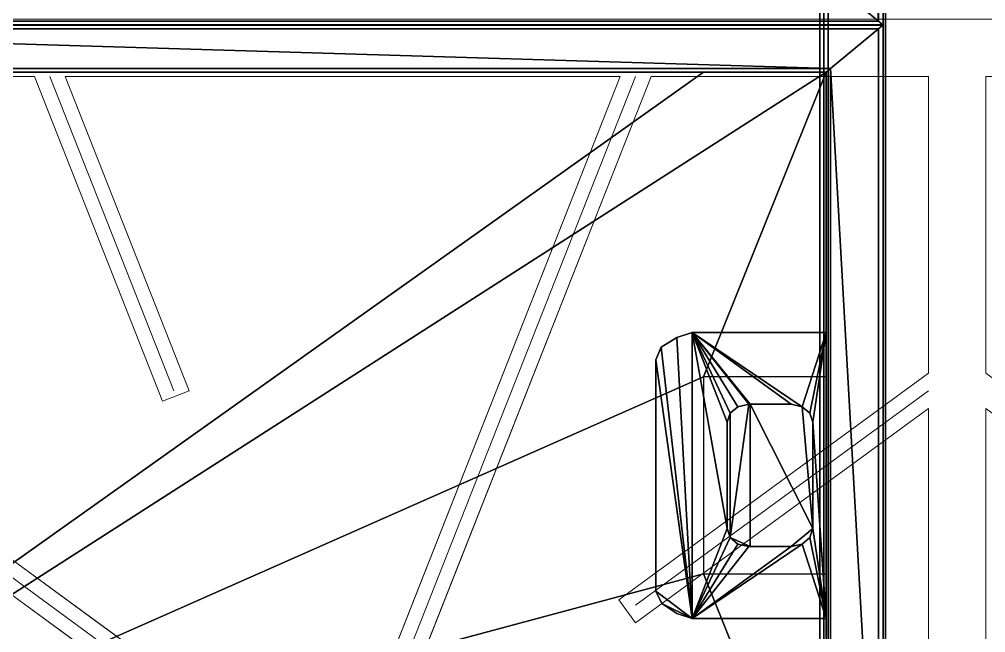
# Model space of a CAD drawing. Header units: inches. Extents: x 11 to 371, y 57 to 381.
# Drawn here: x 15.52 to 23.98, y 130.57 to 135.94 of the extents above; entities that cross this region are included whole.
import ezdxf

# ---------------------------------------------------------------- set-up
doc = ezdxf.new("R2010")
doc.units = ezdxf.units.IN
doc.header["$MEASUREMENT"] = 0
doc.layers.add('Equip', color=2, linetype='Continuous')
doc.layers.add('Stove', color=5, linetype='Continuous', lineweight=9)

# ---------------------------------------------------------------- blocks, each defined once
blk = doc.blocks.new('Range-Classic-D_83880-_3D_0')
for p, q in [((-6.2683, -6.625, 37.0625), (-3.25, -2.5, 37.0625)), ((-0.5, -5.0625, 37.0625), (-3.25, -6.1466, 37.0625)), ((-6, -8.0192, 37.0625), (-0.5, -10.1875, 37.0625)), ((-5.125, -10.1875, 37.0625), (-3.25, -12.75, 37.0625))]:
    blk.add_line(p, q)
for points in [[(-14.9375, 0, 2), (14.9375, 0, 2), (14.9375, -24.3125, 2), (-14.9375, -24.3125, 2)], [(-14.9375, 0, 35.5625), (-14.9375, -24.3125, 35.5625), (14.9375, -24.3125, 35.5625), (14.9375, 0, 35.5625)], [(-6.4232, -6.625, 36.5625), (-6.4232, -6.625, 37.0625), (-3.4049, -2.5, 37.0625), (-3.4049, -2.5, 36.5625)], [(-3.0951, -2.5, 37.0625), (-6.2214, -6.7726, 37.0625), (-6.2214, -6.7726, 36.5625), (-3.0951, -2.5, 36.5625)], [(-0.5, -4.9281, 36.5625), (-0.5, -4.9281, 37.0625), (-0.5, -2.5, 37.0625), (-0.5, -2.5, 36.5625)], [(0, -2.5, 36.5625), (0, -2.5, 37.0625), (0, -23.5, 37.0625), (0, -23.5, 36.5625)], [(-3.3417, -6.0484, 36.5625), (-3.3417, -6.0484, 37.0625), (-0.5, -4.9281, 37.0625), (-0.5, -4.9281, 36.5625)], [(-0.5, -5.1969, 37.0625), (-3.25, -6.281, 37.0625), (-3.25, -6.281, 36.5625), (-0.5, -5.1969, 36.5625)], [(-0.5, -10.0531, 37.0625), (-0.5, -5.1969, 37.0625), (-0.5, -5.1969, 36.5625), (-0.5, -10.0531, 36.5625)], [(-3.25, -6.281, 36.5625), (-3.25, -6.281, 37.0625), (-3.3417, -6.0484, 37.0625), (-3.3417, -6.0484, 36.5625)], [(-6, -7.8849, 36.5625), (-6, -7.8849, 37.0625), (-0.5, -10.0531, 37.0625), (-0.5, -10.0531, 36.5625)], [(-0.5, -10.3219, 36.5625), (-0.5, -10.3219, 37.0625), (-6.0917, -8.1174, 37.0625), (-6.0917, -8.1174, 36.5625)], [(-5.2799, -10.1875, 37.0625), (-5.0781, -10.0399, 37.0625), (-5.0781, -10.0399, 36.5625), (-5.2799, -10.1875, 36.5625)], [(-5.0781, -10.0399, 36.5625), (-5.0781, -10.0399, 37.0625), (-3.0951, -12.75, 37.0625), (-3.0951, -12.75, 36.5625)], [(-3.4049, -12.75, 37.0625), (-5.2799, -10.1875, 37.0625), (-5.2799, -10.1875, 36.5625), (-3.4049, -12.75, 36.5625)], [(-0.5, -12.75, 37.0625), (-0.5, -10.3219, 37.0625), (-0.5, -10.3219, 36.5625), (-0.5, -12.75, 36.5625)], [(-6.875, -12.75, 36.5625), (-6.875, -12.75, 37.0625), (-3.4049, -12.75, 37.0625), (-3.4049, -12.75, 36.5625)], [(-3.0951, -12.75, 36.5625), (-3.0951, -12.75, 37.0625), (-0.5, -12.75, 37.0625), (-0.5, -12.75, 36.5625)], [(-3.4049, -13.25, 37.0625), (-6.875, -13.25, 37.0625), (-6.875, -13.25, 36.5625), (-3.4049, -13.25, 36.5625)], [(-5.2799, -15.8125, 36.5625), (-5.2799, -15.8125, 37.0625), (-3.4049, -13.25, 37.0625), (-3.4049, -13.25, 36.5625)], [(-3.0951, -13.25, 37.0625), (-5.0781, -15.9601, 37.0625), (-5.0781, -15.9601, 36.5625), (-3.0951, -13.25, 36.5625)], [(-0.5, -13.25, 37.0625), (-3.0951, -13.25, 37.0625), (-3.0951, -13.25, 36.5625), (-0.5, -13.25, 36.5625)], [(-0.5, -15.6781, 37.0625), (-0.5, -13.25, 37.0625), (-0.5, -13.25, 36.5625), (-0.5, -15.6781, 36.5625)]]:
    blk.add_3dface(points)
for points, invisible_edges in [([(-3.4049, -2.5, 36.5625), (-3.0951, -2.5, 36.5625), (-6.2214, -6.7726, 36.5625), (-6.4232, -6.625, 36.5625)], 1), ([(-3.4049, -2.5, 37.0625), (-6.4232, -6.625, 37.0625), (-6.2214, -6.7726, 37.0625), (-3.0951, -2.5, 37.0625)], 8), ([(0, -2.5, 36.5625), (-0.5, -5.1969, 36.5625), (-0.5, -4.9281, 36.5625), (-0.5, -2.5, 36.5625)], 11), ([(-0.5, -10.0531, 36.5625), (-0.5, -5.1969, 36.5625), (0, -2.5, 36.5625), (-0.5, -10.3219, 36.5625)], 14), ([(-0.5, -12.75, 36.5625), (-0.5, -10.3219, 36.5625), (0, -2.5, 36.5625), (-0.5, -13.25, 36.5625)], 14), ([(0, -2.5, 36.5625), (0, -23.5, 36.5625), (-0.5, -13.25, 36.5625)], 14), ([(-0.5, -10.3219, 37.0625), (-0.5, -12.75, 37.0625), (0, -2.5, 37.0625), (-0.5, -10.0531, 37.0625)], 14), ([(-0.5, -4.9281, 37.0625), (-0.5, -5.1969, 37.0625), (0, -2.5, 37.0625), (-0.5, -2.5, 37.0625)], 7), ([(-0.5, -10.0531, 37.0625), (0, -2.5, 37.0625), (-0.5, -5.1969, 37.0625)], 3), ([(0, -23.5, 37.0625), (0, -2.5, 37.0625), (-0.5, -12.75, 37.0625)], 14), ([(-3.3417, -6.0484, 36.5625), (-0.5, -4.9281, 36.5625), (-0.5, -5.1969, 36.5625), (-3.25, -6.281, 36.5625)], 2), ([(-0.5, -5.1969, 37.0625), (-0.5, -4.9281, 37.0625), (-3.3417, -6.0484, 37.0625), (-3.25, -6.281, 37.0625)], 1), ([(-6.0917, -8.1174, 36.5625), (-6, -7.8849, 36.5625), (-0.5, -10.0531, 36.5625), (-0.5, -10.3219, 36.5625)], 4), ([(-6.0917, -8.1174, 37.0625), (-0.5, -10.3219, 37.0625), (-0.5, -10.0531, 37.0625), (-6, -7.8849, 37.0625)], 2), ([(-5.0781, -10.0399, 36.5625), (-3.0951, -12.75, 36.5625), (-3.4049, -12.75, 36.5625), (-5.2799, -10.1875, 36.5625)], 2), ([(-5.0781, -10.0399, 37.0625), (-5.2799, -10.1875, 37.0625), (-3.4049, -12.75, 37.0625)], 12), ([(-3.0951, -12.75, 37.0625), (-5.0781, -10.0399, 37.0625), (-3.4049, -12.75, 37.0625), (-3.0951, -13.25, 37.0625)], 14), ([(-6.875, -12.75, 36.5625), (-3.4049, -12.75, 36.5625), (-6.875, -13.25, 36.5625), (-7.125, -12.75, 36.5625)], 14), ([(-6.875, -13.25, 37.0625), (-3.4049, -13.25, 37.0625), (-6.875, -12.75, 37.0625), (-7.125, -13.25, 37.0625)], 14), ([(-3.4049, -12.75, 36.5625), (-3.0951, -12.75, 36.5625), (-3.4049, -13.25, 36.5625), (-6.875, -13.25, 36.5625)], 11), ([(-3.4049, -13.25, 37.0625), (-3.0951, -13.25, 37.0625), (-3.4049, -12.75, 37.0625), (-6.875, -12.75, 37.0625)], 11), ([(-3.0951, -13.25, 36.5625), (-5.0781, -15.9601, 36.5625), (-3.4049, -13.25, 36.5625), (-3.0951, -12.75, 36.5625)], 14), ([(-3.0951, -13.25, 36.5625), (-3.0951, -12.75, 36.5625), (-0.5, -12.75, 36.5625), (-0.5, -13.25, 36.5625)], 5), ([(-3.0951, -12.75, 37.0625), (-3.0951, -13.25, 37.0625), (-0.5, -13.25, 37.0625), (-0.5, -12.75, 37.0625)], 5), ([(-0.5, -13.25, 37.0625), (-0.5, -15.6781, 37.0625), (0, -23.5, 37.0625), (-0.5, -12.75, 37.0625)], 14), ([(-5.2799, -15.8125, 36.5625), (-3.4049, -13.25, 36.5625), (-5.0781, -15.9601, 36.5625)], 2), ([(-5.0781, -15.9601, 37.0625), (-3.0951, -13.25, 37.0625), (-3.4049, -13.25, 37.0625), (-5.2799, -15.8125, 37.0625)], 2), ([(-0.5, -15.6781, 36.5625), (-0.5, -13.25, 36.5625), (0, -23.5, 36.5625), (-0.5, -15.9469, 36.5625)], 14)]:
    blk.add_3dface(points, dxfattribs=dict(invisible_edges=invisible_edges))
blk = doc.blocks.new('Millennia 36 Wall Hood - Model MH3612S 1292842009')
mesh = blk.add_polyface()
corners = [(35.835, -25.46), (0.04, -25.46), (0.04, -22.2069), (35.1833, -22.2069), (35.1833, -0.41), (35.1803, 0), (35.835, 0), (35.835, -0.41)]
mesh.append_faces([[corners[k] for k in face] for face in [(0, 6, 7)]], dxfattribs={"vtx0": -1})
mesh.append_faces([[corners[k] for k in face] for face in [(0, 2, 3), (0, 3, 4), (0, 4, 5), (0, 5, 6)]], dxfattribs={"vtx0": -1, "vtx2": -1})
mesh.append_faces([[corners[k] for k in face] for face in [(0, 1, 2)]], dxfattribs={"vtx2": -1})
mesh = blk.add_polyface()
corners = [(35.835, -0.04, 12), (0.04, -0.04, 12), (0.04, -11.8399, 12), (35.835, -11.8399, 12)]
mesh.append_faces([[corners[k] for k in face] for face in [(0, 1, 2, 3)]])
mesh = blk.add_polyface()
corners = [(0.7717, -11.8743, 11.8044), (0.7717, -0.41, 11.8044), (35.1033, -0.41, 11.8044), (35.1033, -11.8743, 11.8044)]
mesh.append_faces([[corners[k] for k in face] for face in [(0, 1, 2, 3)]])
mesh = blk.add_polyface()
corners = [(17.8978, -0.4489, 1.7966), (17.9384, -0.4096, 1.8366), (17.9384, -12.3923, 1.8366), (17.8985, -12.3523, 1.7966)]
mesh.append_faces([[corners[k] for k in face] for face in [(0, 1, 2, 3)]])
mesh = blk.add_polyface()
corners = [(17.9368, -12.3923, 1.9216), (17.9368, -0.4096, 1.9216), (17.9368, -0.4096, 1.8366), (17.9368, -12.3923, 1.8366)]
mesh.append_faces([[corners[k] for k in face] for face in [(0, 1, 2, 3)]])
mesh = blk.add_polyface()
corners = [(17.9368, -0.4096, 1.8366), (17.9773, -0.4489, 1.7966), (17.9768, -12.3523, 1.7966), (17.9368, -12.3923, 1.8366)]
mesh.append_faces([[corners[k] for k in face] for face in [(0, 1, 2, 3)]])
mesh = blk.add_polyface()
corners = [(17.9384, -12.3923, 1.8366), (17.9384, -0.4096, 1.8366), (17.9384, -0.4096, 1.9216), (17.9384, -12.3923, 1.9216)]
mesh.append_faces([[corners[k] for k in face] for face in [(0, 1, 2, 3)]])
mesh = blk.add_polyface()
corners = [(8.4801, -12.3523, 1.7966), (8.4807, -0.4489, 1.7966), (17.8978, -0.4489, 1.7966), (17.48, -0.8537, 1.7966), (8.8988, -0.8537, 1.7966), (8.8994, -11.9333, 1.7966), (17.4794, -11.9333, 1.7966), (17.48, -0.8537, 1.7966), (17.8978, -0.4489, 1.7966), (17.8985, -12.3523, 1.7966)]
mesh.append_faces([[corners[k] for k in face] for face in [(1, 3, 4), (1, 4, 5), (6, 8, 9), (6, 9, 0), (0, 5, 6)]], dxfattribs={"vtx0": -1, "vtx2": -1})
mesh.append_faces([[corners[k] for k in face] for face in [(1, 2, 3), (6, 7, 8), (0, 1, 5)]], dxfattribs={"vtx1": -1, "vtx2": -1})
mesh = blk.add_polyface()
corners = [(27.3951, -12.3523, 1.7966), (17.9768, -12.3523, 1.7966), (17.9773, -0.4489, 1.7966), (27.3944, -0.4489, 1.7966), (26.9766, -0.8537, 1.7966), (18.3954, -0.8537, 1.7966), (18.396, -11.9333, 1.7966), (26.976, -11.9333, 1.7966), (26.9766, -0.8537, 1.7966), (27.3944, -0.4489, 1.7966)]
mesh.append_faces([[corners[k] for k in face] for face in [(2, 4, 5), (2, 5, 6), (7, 9, 0), (7, 0, 1), (1, 6, 7)]], dxfattribs={"vtx0": -1, "vtx2": -1})
mesh.append_faces([[corners[k] for k in face] for face in [(2, 3, 4), (7, 8, 9), (1, 2, 6)]], dxfattribs={"vtx1": -1, "vtx2": -1})
mesh = blk.add_polyface()
corners = [(8.9394, -0.893, 1.9216), (17.4394, -0.893, 1.9216), (17.4394, -10.821, 1.9216), (17.4394, -11.8933, 1.9216), (14.2282, -11.8933, 1.9216), (14.2282, -10.821, 1.9216), (12.1506, -10.821, 1.9216), (12.1506, -11.8933, 1.9216), (8.9394, -11.8933, 1.9216)]
mesh.append_faces([[corners[k] for k in face] for face in [(0, 3, 5)]], dxfattribs={"vtx0": -1, "vtx1": -1, "vtx2": -1})
mesh.append_faces([[corners[k] for k in face] for face in [(0, 2, 3), (6, 8, 0), (0, 5, 6)]], dxfattribs={"vtx0": -1, "vtx2": -1})
mesh.append_faces([[corners[k] for k in face] for face in [(0, 1, 2), (3, 4, 5), (6, 7, 8)]], dxfattribs={"vtx2": -1})
mesh = blk.add_polyface()
corners = [(17.4394, -0.893, 1.8366), (17.48, -0.8537, 1.7966), (17.4794, -11.9333, 1.7966), (17.4394, -11.8933, 1.8366)]
mesh.append_faces([[corners[k] for k in face] for face in [(0, 1, 2, 3)]])
mesh = blk.add_polyface()
corners = [(17.4394, -0.893, 1.8366), (17.4394, -11.8933, 1.8366), (17.4394, -11.8933, 1.9216), (17.4394, -0.893, 1.9216)]
mesh.append_faces([[corners[k] for k in face] for face in [(0, 1, 2, 3)]])
mesh = blk.add_polyface()
corners = [(11.6815, -10.7223, 1.8233), (11.7353, -10.5866, 1.8233), (11.8379, -10.4558, 1.8233), (11.9708, -10.404, 1.8233), (14.4077, -10.404, 1.8233), (14.5403, -10.4516, 1.8233), (14.6432, -10.5866, 1.8233), (14.697, -10.7223, 1.8233), (14.697, -11.8957, 1.8233), (13.9133, -11.6838, 1.8233), (13.9393, -11.5879, 1.8233), (13.9393, -11.2285, 1.8233), (13.9393, -11.2179, 1.8233), (13.9133, -11.1221, 1.8233), (13.8451, -11.0539, 1.8233), (13.7493, -11.0279, 1.8233), (12.6293, -11.0279, 1.8233), (12.5334, -11.0539, 1.8233), (12.4652, -11.1221, 1.8233), (12.4393, -11.2179, 1.8233), (12.4393, -11.5879, 1.8233), (12.4652, -11.6838, 1.8233), (12.5334, -11.7519, 1.8233), (12.6293, -11.7779, 1.8233), (13.7493, -11.7779, 1.8233), (13.8451, -11.7519, 1.8233), (13.9133, -11.6838, 1.8233), (14.697, -11.8957, 1.8233), (11.6815, -11.8957, 1.8233)]
mesh.append_faces([[corners[k] for k in face] for face in [(0, 7, 16)]], dxfattribs={"vtx0": -1, "vtx1": -1, "vtx2": -1})
mesh.append_faces([[corners[k] for k in face] for face in [(0, 2, 3), (0, 3, 4), (0, 4, 5), (0, 5, 6), (0, 6, 7), (7, 9, 10), (7, 10, 11), (7, 11, 12), (7, 12, 13), (7, 13, 14), (7, 14, 15), (7, 15, 16), (0, 16, 17), (0, 17, 18), (0, 18, 19), (0, 19, 20), (0, 20, 21), (24, 27, 28), (28, 21, 22), (28, 22, 23), (28, 23, 24)]], dxfattribs={"vtx0": -1, "vtx2": -1})
mesh.append_faces([[corners[k] for k in face] for face in [(7, 8, 9), (25, 26, 27), (24, 25, 27), (28, 0, 21)]], dxfattribs={"vtx1": -1, "vtx2": -1})
mesh.append_faces([[corners[k] for k in face] for face in [(0, 1, 2)]], dxfattribs={"vtx2": -1})
mesh = blk.add_polyface()
corners = [(11.8379, -10.4558, 1.8233), (11.7353, -10.5866, 1.8233), (11.7353, -10.5866, 2.0647), (11.8379, -10.4558, 2.0647)]
mesh.append_faces([[corners[k] for k in face] for face in [(0, 1, 2, 3)]])
mesh = blk.add_polyface()
corners = [(11.9708, -10.404, 1.8233), (11.8379, -10.4558, 1.8233), (11.8379, -10.4558, 2.0647), (11.9708, -10.404, 2.0647)]
mesh.append_faces([[corners[k] for k in face] for face in [(0, 1, 2, 3)]])
mesh = blk.add_polyface()
corners = [(11.9708, -10.404, 2.0647), (14.4077, -10.404, 2.0647), (14.4077, -10.404, 1.8233), (11.9708, -10.404, 1.8233)]
mesh.append_faces([[corners[k] for k in face] for face in [(0, 1, 2, 3)]])
mesh = blk.add_polyface()
corners = [(14.4077, -10.404, 2.0647), (14.5403, -10.4516, 2.0647), (14.5403, -10.4516, 1.8233), (14.4077, -10.404, 1.8233)]
mesh.append_faces([[corners[k] for k in face] for face in [(0, 1, 2, 3)]])
mesh = blk.add_polyface()
corners = [(14.6432, -10.5866, 1.8233), (14.5403, -10.4516, 1.8233), (14.5403, -10.4516, 2.0647), (14.6432, -10.5866, 2.0647)]
mesh.append_faces([[corners[k] for k in face] for face in [(0, 1, 2, 3)]])
mesh = blk.add_polyface()
corners = [(11.7353, -10.5866, 1.8233), (11.6815, -10.7223, 1.8233), (11.6815, -10.7223, 2.0647), (11.7353, -10.5866, 2.0647)]
mesh.append_faces([[corners[k] for k in face] for face in [(0, 1, 2, 3)]])
mesh = blk.add_polyface()
corners = [(14.697, -10.7223, 1.8233), (14.6432, -10.5866, 1.8233), (14.6432, -10.5866, 2.0647), (14.697, -10.7223, 2.0647)]
mesh.append_faces([[corners[k] for k in face] for face in [(0, 1, 2, 3)]])
mesh = blk.add_polyface()
corners = [(11.6815, -10.7223, 1.8233), (11.6815, -11.8957, 1.8233), (11.6815, -11.8957, 2.0647), (11.6815, -10.7223, 2.0647)]
mesh.append_faces([[corners[k] for k in face] for face in [(0, 1, 2, 3)]])
mesh = blk.add_polyface()
corners = [(14.697, -10.7223, 2.0647), (14.697, -11.8957, 2.0647), (14.697, -11.8957, 1.8233), (14.697, -10.7223, 1.8233)]
mesh.append_faces([[corners[k] for k in face] for face in [(0, 1, 2, 3)]])
mesh = blk.add_polyface()
corners = [(12.5334, -11.0539, 1.8997), (12.6293, -11.0279, 1.8997), (13.7493, -11.0279, 1.8997), (13.8451, -11.0539, 1.8997), (13.9133, -11.1221, 1.8997), (13.9393, -11.2179, 1.8997), (13.9393, -11.2285, 1.8997), (12.4393, -11.2285, 1.8997), (12.4393, -11.2179, 1.8997), (12.4652, -11.1221, 1.8997)]
mesh.append_faces([[corners[k] for k in face] for face in [(0, 7, 8, 9)]], dxfattribs={"vtx0": -1})
mesh.append_faces([[corners[k] for k in face] for face in [(0, 3, 4, 5), (0, 5, 6, 7)]], dxfattribs={"vtx0": -1, "vtx3": -1})
mesh.append_faces([[corners[k] for k in face] for face in [(0, 1, 2, 3)]], dxfattribs={"vtx3": -1})
mesh = blk.add_polyface()
corners = [(12.5334, -11.0539, 2.0647), (12.4652, -11.1221, 2.0647), (12.4652, -11.1221, 1.8233), (12.5334, -11.0539, 1.8233)]
mesh.append_faces([[corners[k] for k in face] for face in [(0, 1, 2, 3)]])
mesh = blk.add_polyface()
corners = [(12.5334, -11.0539, 1.8233), (12.6293, -11.0279, 1.8233), (12.6293, -11.0279, 2.0647), (12.5334, -11.0539, 2.0647)]
mesh.append_faces([[corners[k] for k in face] for face in [(0, 1, 2, 3)]])
mesh = blk.add_polyface()
corners = [(13.7493, -11.0279, 2.0647), (12.6293, -11.0279, 2.0647), (12.6293, -11.0279, 1.8233), (13.7493, -11.0279, 1.8233)]
mesh.append_faces([[corners[k] for k in face] for face in [(0, 1, 2, 3)]])
mesh = blk.add_polyface()
corners = [(13.8451, -11.0539, 2.0647), (13.7493, -11.0279, 2.0647), (13.7493, -11.0279, 1.8233), (13.8451, -11.0539, 1.8233)]
mesh.append_faces([[corners[k] for k in face] for face in [(0, 1, 2, 3)]])
mesh = blk.add_polyface()
corners = [(13.9133, -11.1221, 2.0647), (13.8451, -11.0539, 2.0647), (13.8451, -11.0539, 1.8233), (13.9133, -11.1221, 1.8233)]
mesh.append_faces([[corners[k] for k in face] for face in [(0, 1, 2, 3)]])
mesh = blk.add_polyface()
corners = [(12.4652, -11.1221, 2.0647), (12.4393, -11.2179, 2.0647), (12.4393, -11.2179, 1.8233), (12.4652, -11.1221, 1.8233)]
mesh.append_faces([[corners[k] for k in face] for face in [(0, 1, 2, 3)]])
mesh = blk.add_polyface()
corners = [(13.9393, -11.2179, 2.0647), (13.9133, -11.1221, 2.0647), (13.9133, -11.1221, 1.8233), (13.9393, -11.2179, 1.8233)]
mesh.append_faces([[corners[k] for k in face] for face in [(0, 1, 2, 3)]])
mesh = blk.add_polyface()
corners = [(12.4393, -11.5879, 2.0647), (12.4393, -11.5879, 1.8233), (12.4393, -11.2285, 1.8233), (12.4393, -11.2179, 1.8233), (12.4393, -11.2179, 2.0647), (12.4393, -11.2285, 2.0647)]
mesh.append_faces([[corners[k] for k in face] for face in [(0, 3, 4, 5)]], dxfattribs={"vtx0": -1})
mesh.append_faces([[corners[k] for k in face] for face in [(0, 1, 2, 3)]], dxfattribs={"vtx3": -1})
mesh = blk.add_polyface()
corners = [(12.6293, -11.7779, 2.0647), (12.5334, -11.7519, 2.0647), (12.4652, -11.6838, 2.0647), (12.4393, -11.5879, 2.0647), (12.4393, -11.2285, 2.0647), (13.9393, -11.2285, 2.0647), (13.9393, -11.5879, 2.0647), (13.9133, -11.6838, 2.0647), (13.8451, -11.7519, 2.0647), (13.7493, -11.7779, 2.0647)]
mesh.append_faces([[corners[k] for k in face] for face in [(0, 7, 8, 9)]], dxfattribs={"vtx0": -1})
mesh.append_faces([[corners[k] for k in face] for face in [(0, 3, 4, 5), (0, 5, 6, 7)]], dxfattribs={"vtx0": -1, "vtx3": -1})
mesh.append_faces([[corners[k] for k in face] for face in [(0, 1, 2, 3)]], dxfattribs={"vtx3": -1})
mesh = blk.add_polyface()
corners = [(13.9393, -11.2285, 2.0647), (12.4393, -11.2285, 2.0647), (12.4393, -11.2285, 1.8997), (13.9393, -11.2285, 1.8997)]
mesh.append_faces([[corners[k] for k in face] for face in [(0, 1, 2, 3)]])
mesh = blk.add_polyface()
corners = [(13.9393, -11.2285, 2.0647), (13.9393, -11.2179, 2.0647), (13.9393, -11.2179, 1.8233), (13.9393, -11.2285, 1.8233), (13.9393, -11.5879, 1.8233), (13.9393, -11.5879, 2.0647)]
mesh.append_faces([[corners[k] for k in face] for face in [(0, 3, 4, 5)]], dxfattribs={"vtx0": -1})
mesh.append_faces([[corners[k] for k in face] for face in [(0, 1, 2, 3)]], dxfattribs={"vtx3": -1})
mesh = blk.add_polyface()
corners = [(12.4652, -11.6838, 1.8233), (12.4393, -11.5879, 1.8233), (12.4393, -11.5879, 2.0647), (12.4652, -11.6838, 2.0647)]
mesh.append_faces([[corners[k] for k in face] for face in [(0, 1, 2, 3)]])
mesh = blk.add_polyface()
corners = [(13.9133, -11.6838, 2.0647), (13.9393, -11.5879, 2.0647), (13.9393, -11.5879, 1.8233), (13.9133, -11.6838, 1.8233)]
mesh.append_faces([[corners[k] for k in face] for face in [(0, 1, 2, 3)]])
mesh = blk.add_polyface()
corners = [(12.4652, -11.6838, 2.0647), (12.5334, -11.7519, 2.0647), (12.5334, -11.7519, 1.8233), (12.4652, -11.6838, 1.8233)]
mesh.append_faces([[corners[k] for k in face] for face in [(0, 1, 2, 3)]])
mesh = blk.add_polyface()
corners = [(12.5334, -11.7519, 2.0647), (12.6293, -11.7779, 2.0647), (12.6293, -11.7779, 1.8233), (12.5334, -11.7519, 1.8233)]
mesh.append_faces([[corners[k] for k in face] for face in [(0, 1, 2, 3)]])
mesh = blk.add_polyface()
corners = [(13.8451, -11.7519, 1.8233), (13.7493, -11.7779, 1.8233), (13.7493, -11.7779, 2.0647), (13.8451, -11.7519, 2.0647)]
mesh.append_faces([[corners[k] for k in face] for face in [(0, 1, 2, 3)]])
mesh = blk.add_polyface()
corners = [(13.8451, -11.7519, 2.0647), (13.9133, -11.6838, 2.0647), (13.9133, -11.6838, 1.8233), (13.8451, -11.7519, 1.8233)]
mesh.append_faces([[corners[k] for k in face] for face in [(0, 1, 2, 3)]])
mesh = blk.add_polyface()
corners = [(13.7493, -11.7779, 1.8233), (12.6293, -11.7779, 1.8233), (12.6293, -11.7779, 2.0647), (13.7493, -11.7779, 2.0647)]
mesh.append_faces([[corners[k] for k in face] for face in [(0, 1, 2, 3)]])
mesh = blk.add_polyface()
corners = [(35.835, -11.9116, 11.9756), (35.835, -11.8399, 12), (0.04, -11.8399, 12), (0.04, -11.9116, 11.9756)]
mesh.append_faces([[corners[k] for k in face] for face in [(0, 1, 2, 3)]])
mesh = blk.add_polyface()
corners = [(35.835, -25.4662, 1.5838), (35.835, -11.9116, 11.9756), (0.04, -11.9116, 11.9756), (0.04, -25.4662, 1.5838)]
mesh.append_faces([[corners[k] for k in face] for face in [(0, 1, 2, 3)]])
mesh = blk.add_polyface()
corners = [(0.7717, -11.8743, 11.8044), (35.1033, -11.8743, 11.8044), (35.1033, -12.4139, 11.354), (0.7717, -12.4139, 11.354)]
mesh.append_faces([[corners[k] for k in face] for face in [(0, 1, 2, 3)]])
mesh = blk.add_polyface()
corners = [(8.8994, -11.9333, 1.7966), (8.9394, -11.8933, 1.8366), (17.4394, -11.8933, 1.8366), (17.4794, -11.9333, 1.7966)]
mesh.append_faces([[corners[k] for k in face] for face in [(0, 1, 2, 3)]])
mesh = blk.add_polyface()
corners = [(8.9394, -11.8933, 1.9216), (17.4394, -11.8933, 1.9216), (17.4394, -11.8933, 1.8366), (8.9394, -11.8933, 1.8366)]
mesh.append_faces([[corners[k] for k in face] for face in [(0, 1, 2, 3)]])
mesh = blk.add_polyface()
corners = [(11.6815, -11.8957, 1.8233), (14.697, -11.8957, 1.8233), (14.697, -11.8957, 2.0647), (11.6815, -11.8957, 2.0647)]
mesh.append_faces([[corners[k] for k in face] for face in [(0, 1, 2, 3)]])
mesh = blk.add_polyface()
corners = [(35.1033, -22.2069, 1.7497), (0.7717, -22.2069, 1.7497), (0.7717, -12.4139, 1.7497), (35.1033, -12.4139, 1.7497)]
mesh.append_faces([[corners[k] for k in face] for face in [(0, 1, 2, 3)]])
mesh = blk.add_polyface()
corners = [(0.7717, -12.4139, 1.7497), (0.7717, -12.4139, 11.3522), (35.1033, -12.4139, 11.3522), (35.1033, -12.4139, 1.7497)]
mesh.append_faces([[corners[k] for k in face] for face in [(0, 1, 2, 3)]])
mesh = blk.add_polyface()
corners = [(17.8985, -12.3523, 1.7966), (17.9384, -12.3923, 1.8366), (8.4401, -12.3923, 1.8366), (8.4801, -12.3523, 1.7966)]
mesh.append_faces([[corners[k] for k in face] for face in [(0, 1, 2, 3)]])
mesh = blk.add_polyface()
corners = [(17.9384, -12.3923, 1.9216), (8.4401, -12.3923, 1.9216), (8.4401, -12.3923, 1.8366), (17.9384, -12.3923, 1.8366)]
mesh.append_faces([[corners[k] for k in face] for face in [(0, 1, 2, 3)]])
mesh = blk.add_polyface()
corners = [(17.9368, -12.3923, 1.8366), (17.9768, -12.3523, 1.7966), (27.3951, -12.3523, 1.7966), (27.4351, -12.3923, 1.8366)]
mesh.append_faces([[corners[k] for k in face] for face in [(0, 1, 2, 3)]])
mesh = blk.add_polyface()
corners = [(17.9368, -12.3923, 1.8366), (27.4351, -12.3923, 1.8366), (27.4351, -12.3923, 1.9216), (17.9368, -12.3923, 1.9216)]
mesh.append_faces([[corners[k] for k in face] for face in [(0, 1, 2, 3)]])

msp = doc.modelspace()

# ---------------------------------------------------------------- block references
at = {"layer": 'Equip', "xscale": 0.83, "rotation": 90}
msp.add_blockref('Millennia 36 Wall Hood - Model MH3612S 1292842009', (10.6865, 121, 57.04), dxfattribs=at)
at = {"layer": 'Stove', "rotation": 90}
msp.add_blockref('Range-Classic-D_83880-_3D_0', (10.7265, 135.9375), dxfattribs=at)

doc.saveas('drawing.dxf')
